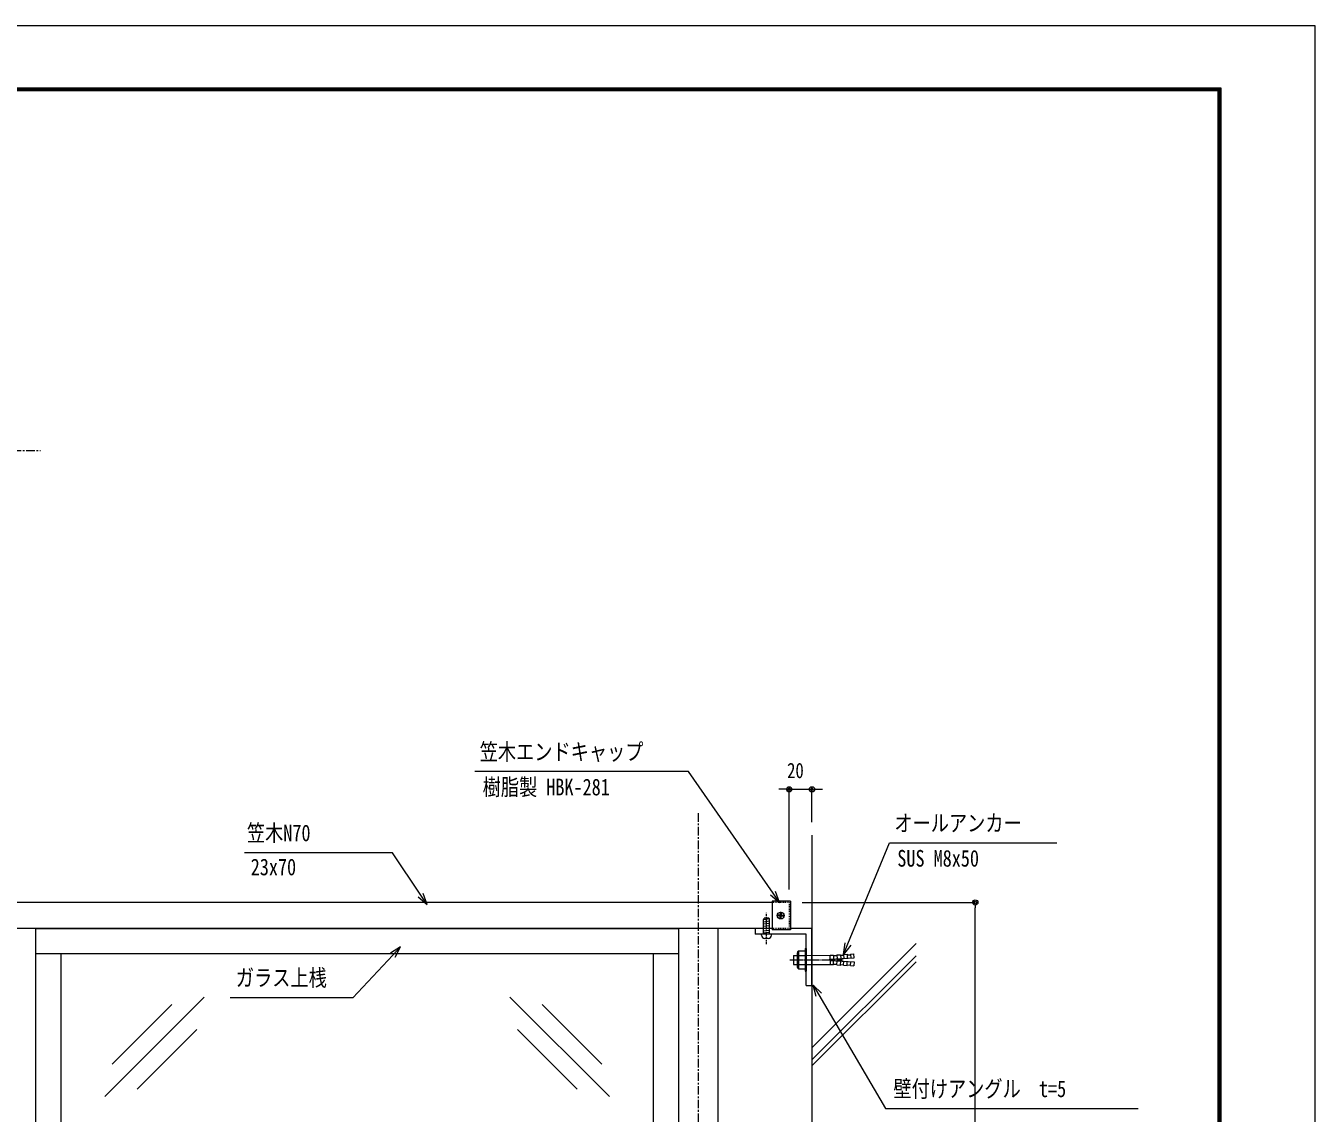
# Model space of a CAD drawing. Units: millimetres, scale not verified. Extents: x -3580 to 3580, y -1188 to 1188.
# Drawn here: x -1350 to -216, y 232 to 1188 of the extents above; entities that cross this region are included whole.
import ezdxf
from ezdxf.enums import TextEntityAlignment as Align

# ---------------------------------------------------------------- set-up
doc = ezdxf.new("R2010")
doc.units = ezdxf.units.MM
doc.header["$LTSCALE"] = 6
for name, pattern in [('USER1', [2, 1.25, -0.25, 0.25, -0.25]), ('USER3', [0.375, 0.25, -0.125]), ('USER5', [0.25, 0.125, -0.125]), ('USER6', [2.3, 2, -0.1, 0.1, -0.1])]:
    doc.linetypes.add(name, pattern=pattern)
for name, color, linetype, lineweight in [('0-0_0', 7, 'Continuous', 18), ('0-1_DEFPOINTS', 7, 'Continuous', 18), ('0-4_WAKU', 7, 'Continuous', 18), ('0-5_6_U+FF8A_U+FF6F_U+FF81_U+FF9D_U+FF78_U+FF9E', 4, 'Continuous', 18), ('0-6_51破線_U+FF71_U+FF99_U+FF90', 3, 'USER3', 18), ('0-7_2躯体線', 4, 'Continuous', 18), ('0-8_3中心線', 2, 'USER1', 18), ('0-A_1手摺寸法', 3, 'Continuous', 18), ('0-B_42_U+FF71_U+FF99_U+FF90部品', 6, 'Continuous', 18)]:
    doc.layers.add(name, color=color, linetype=linetype, lineweight=lineweight)
doc.styles.add('ＭＳ ゴシック', font='')
doc.styles.get('ＭＳ ゴシック').set_extended_font_data('MS Gothic')

msp = doc.modelspace()

# ---------------------------------------------------------------- linework, layer by layer
at = {"layer": '0-0_0', "lineweight": 9}
for p, q in [((-680.571, 516.603), (-682.871, 516.603)), ((-655.971, 516.603), (-653.671, 516.603)), ((-996.692, 415.179), (-1002.226, 423.509)), ((-686.834, 417.094), (-692.542, 425.305)), ((-514.718, 414.794), (-514.718, 412.494)), ((-630.46, 371.316), (-626.66, 380.566)), ((-657.38, 344.505), (-652.325, 335.876))]:
    msp.add_line(p, q, dxfattribs=at)
at = {"layer": '0-0_0'}
for p, q in [((-693.271, 417.094), (-1540.771, 417.094)), ((-677.271, 418.094), (-693.271, 418.094)), ((-693.271, 418.094), (-693.271, 393.094)), ((-677.271, 418.094), (-677.271, 393.094)), ((-693.271, 394.094), (-1540.771, 394.094)), ((-1340.771, 99.568), (-1340.771, 394.094)), ((-775.771, 394.094), (-775.771, 99.568)), ((-740.771, 99.568), (-740.771, 394.094)), ((-677.271, 393.094), (-693.271, 393.094))]:
    msp.add_line(p, q, dxfattribs=at)
at = {"layer": '0-0_0', "linetype": 'USER5'}
for p, q in [((-678.271, 417.094), (-693.271, 417.094)), ((-678.271, 417.094), (-678.271, 394.094)), ((-678.271, 394.094), (-693.271, 394.094))]:
    msp.add_line(p, q, dxfattribs=at)
at = {"layer": '0-0_0'}
for points in [[(-692.542, 425.305), (-766.825, 532.154), (-954.724, 532.154)], [(-626.66, 380.566), (-590.137, 469.481), (-442.967, 469.481)], [(-1002.226, 423.509), (-1027, 460.802), (-1157.179, 460.802)], [(-652.325, 335.876), (-593.725, 235.849), (-371.481, 235.849)]]:
    msp.add_lwpolyline(points, dxfattribs=at)
at = {"layer": '0-0_0', "lineweight": 9}
for points in [[(-1004.458, 422.026), (-996.692, 415.179), (-999.994, 424.992)], [(-694.742, 423.776), (-686.834, 417.094), (-690.342, 426.835)], [(-1019.958, 378.094), (-1026.804, 370.806), (-1061.995, 333.34), (-1169.692, 333.34)], [(-1024.851, 368.971), (-1019.958, 378.094), (-1028.757, 372.64)], [(-624.182, 379.548), (-630.46, 371.316), (-629.139, 381.584)], [(-654.637, 334.522), (-657.38, 344.505), (-650.013, 337.231)]]:
    msp.add_lwpolyline(points, dxfattribs=at)
for centre, radius in [((-678.271, 516.603), 2.3), ((-678.271, 516.603), 1.15), ((-658.271, 516.603), 2.3), ((-658.271, 516.603), 1.15), ((-514.718, 417.094), 2.3), ((-514.718, 417.094), 1.15)]:
    msp.add_circle(centre, radius, dxfattribs=at)
at = {"layer": '0-1_DEFPOINTS', "color": 5}
for p, q in [((-215.833, 1187.987), (-3579.833, 1187.987)), ((-215.833, -1188.013), (-215.833, 1187.987))]:
    msp.add_line(p, q, dxfattribs=at)
at = {"layer": '0-4_WAKU'}
for p, q in [((-298.633, 1133.187), (-3501.033, 1133.187)), ((-299.233, 1132.587), (-3500.433, 1132.587)), ((-299.833, 1131.987), (-3499.833, 1131.987)), ((-300.433, 1131.387), (-3499.233, 1131.387)), ((-301.033, 1130.787), (-3498.633, 1130.787)), ((-301.033, -1126.813), (-301.033, 1130.787)), ((-300.433, -1127.413), (-300.433, 1131.387)), ((-299.833, -1128.013), (-299.833, 1131.987)), ((-299.233, -1128.613), (-299.233, 1132.587)), ((-298.633, -1129.213), (-298.633, 1133.187))]:
    msp.add_line(p, q, dxfattribs=at)
at = {"layer": '0-5_6_U+FF8A_U+FF6F_U+FF81_U+FF9D_U+FF78_U+FF9E'}
for p, q in [((-685.771, 402.294), (-685.771, 408.894)), ((-695.414, 402.563), (-701.128, 401.893)), ((-695.414, 402.563), (-701.128, 401.893)), ((-695.414, 400.549), (-701.128, 399.879)), ((-695.414, 400.549), (-701.128, 399.879)), ((-695.414, 398.536), (-701.128, 397.865)), ((-695.414, 398.536), (-701.128, 397.865)), ((-700.771, 401.952), (-700.179, 403.38)), ((-700.771, 389.094), (-700.771, 401.952)), ((-696.363, 403.38), (-700.179, 403.38)), ((-695.771, 401.952), (-696.363, 403.38)), ((-695.771, 389.094), (-695.771, 401.952)), ((-682.471, 405.594), (-689.071, 405.594)), ((-686.646, 405.969), (-688.175, 405.969)), ((-688.175, 405.219), (-688.175, 405.969)), ((-686.646, 405.219), (-688.175, 405.219)), ((-686.146, 407.999), (-686.146, 406.469)), ((-686.146, 407.999), (-685.396, 407.999)), ((-686.146, 403.19), (-686.146, 404.719)), ((-686.146, 403.19), (-685.396, 403.19)), ((-685.396, 407.999), (-685.396, 406.469)), ((-685.396, 403.19), (-685.396, 404.719)), ((-684.896, 405.969), (-683.367, 405.969)), ((-684.896, 405.219), (-683.367, 405.219)), ((-683.367, 405.219), (-683.367, 405.969)), ((-702.557, 388.38), (-702.557, 388.809)), ((-694.271, 389.094), (-702.271, 389.094)), ((-695.414, 396.522), (-701.128, 395.852)), ((-695.414, 396.522), (-701.128, 395.852)), ((-695.414, 394.508), (-701.128, 393.838)), ((-695.414, 394.508), (-701.128, 393.838)), ((-695.414, 392.495), (-701.128, 391.824)), ((-695.414, 392.495), (-701.128, 391.824)), ((-695.414, 390.613), (-701.128, 389.942)), ((-695.414, 390.613), (-701.128, 389.942)), ((-696.842, 385.523), (-699.7, 385.523)), ((-693.985, 388.38), (-693.985, 388.809)), ((-1192.653, 333.907), (-1280.114, 246.446)), ((-923.889, 333.907), (-836.428, 246.446)), ((-1221.084, 327.353), (-1273.56, 274.877)), ((-895.458, 327.353), (-842.981, 274.877)), ((-1199.207, 305.476), (-1251.683, 253)), ((-917.335, 305.476), (-864.858, 253))]:
    msp.add_line(p, q, dxfattribs=at)
msp.add_circle((-685.771, 405.594), 3, dxfattribs=at)
for centre, radius, start, end in [((-686.646, 406.469), 0.5, 270, 0), ((-686.646, 404.719), 0.5, 0, 90), ((-684.896, 406.469), 0.5, 180, 270), ((-684.896, 404.719), 0.5, 90, 180), ((-702.271, 388.809), 0.286, 90, 180), ((-699.7, 388.38), 2.857, 180, 270), ((-696.842, 388.38), 2.857, 270, 0), ((-694.271, 388.809), 0.286, 0, 90)]:
    msp.add_arc(centre, radius, start, end, dxfattribs=at)
at = {"layer": '0-6_51破線_U+FF71_U+FF99_U+FF90'}
msp.add_line((-698.271, 380.533), (-698.271, 407.896), dxfattribs=at)
at = {"layer": '0-7_2躯体線'}
for p, q in [((-658.271, 476.326), (-658.271, -791.443)), ((-658.271, 289.299), (-566.682, 380.887)), ((-658.271, 278.69), (-566.682, 370.279)), ((-658.271, 273.396), (-566.682, 364.985))]:
    msp.add_line(p, q, dxfattribs=at)
at = {"layer": '0-8_3中心線'}
for p, q in [((-2129.15, 814.54), (-1336.66, 814.54)), ((-758.271, 495.594), (-758.271, -792.635))]:
    msp.add_line(p, q, dxfattribs=at)
at = {"layer": '0-8_3中心線', "linetype": 'USER6'}
msp.add_line((-677.654, 366.594), (-630.856, 366.594), dxfattribs=at)
at = {"layer": '0-A_1手摺寸法'}
for p, q in [((-682.871, 516.603), (-687.471, 516.603)), ((-678.271, 428.594), (-678.271, 516.603)), ((-678.271, 516.603), (-658.271, 516.603)), ((-658.271, 487.826), (-658.271, 516.603)), ((-653.671, 516.603), (-649.071, 516.603)), ((-666.771, 417.094), (-514.718, 417.094)), ((-514.718, -678.306), (-514.718, 412.494))]:
    msp.add_line(p, q, dxfattribs=at)
at = {"layer": '0-B_42_U+FF71_U+FF99_U+FF90部品'}
for p, q in [((-1340.771, 394.094), (-775.771, 394.094)), ((-693.271, 394.094), (-708.271, 394.094)), ((-708.271, 394.094), (-708.271, 389.094)), ((-663.271, 389.094), (-708.271, 389.094)), ((-658.271, 394.094), (-677.271, 394.094)), ((-663.271, 344.094), (-663.271, 389.094)), ((-658.271, 344.094), (-658.271, 394.094)), ((-670.256, 374.594), (-670.256, 358.594)), ((-670.256, 374.594), (-664.256, 374.594)), ((-664.256, 376.594), (-664.256, 356.594)), ((-664.256, 376.594), (-663.271, 376.594)), ((-663.271, 376.594), (-663.271, 356.594)), ((-1340.771, 372.094), (-775.771, 372.094)), ((-1318.771, 372.094), (-1318.771, 99.568)), ((-797.771, 372.094), (-797.771, 99.568)), ((-674.454, 370.594), (-671.256, 370.594)), ((-674.454, 370.594), (-674.454, 362.594)), ((-671.256, 372.594), (-671.256, 360.594)), ((-670.256, 370.594), (-664.256, 370.594)), ((-663.271, 370.575), (-642.44, 370.625)), ((-642.711, 367.094), (-621.256, 368.341)), ((-642.711, 366.094), (-642.711, 367.094)), ((-642.711, 366.094), (-621.256, 364.848)), ((-642.44, 370.625), (-639.445, 370.797)), ((-642.238, 367.13), (-642.44, 370.625)), ((-642.238, 366.059), (-642.44, 362.564)), ((-639.445, 370.797), (-639.244, 367.317)), ((-639.445, 362.392), (-639.244, 365.872)), ((-639.416, 370.298), (-636.421, 370.471)), ((-639.416, 362.891), (-636.421, 362.718)), ((-639.082, 370.318), (-636.421, 370.471)), ((-639.082, 362.871), (-636.421, 362.718)), ((-636.45, 370.97), (-633.455, 371.143)), ((-636.45, 370.97), (-636.249, 367.49)), ((-636.45, 362.219), (-636.249, 365.699)), ((-636.116, 370.989), (-633.121, 371.162)), ((-633.121, 371.162), (-632.92, 367.68)), ((-633.121, 362.027), (-632.92, 365.509)), ((-633.092, 370.663), (-630.431, 370.817)), ((-633.092, 370.663), (-630.516, 370.812)), ((-630.46, 371.316), (-627.465, 371.489)), ((-630.46, 371.316), (-630.259, 367.836)), ((-630.46, 361.873), (-630.259, 365.353)), ((-627.465, 371.489), (-627.264, 368.008)), ((-627.465, 361.7), (-627.264, 365.181)), ((-627.436, 370.989), (-624.441, 371.162)), ((-624.47, 371.661), (-621.458, 371.835)), ((-624.47, 371.661), (-624.269, 368.181)), ((-624.47, 361.528), (-624.269, 365.008)), ((-621.259, 368.383), (-621.458, 371.835)), ((-621.259, 364.806), (-621.458, 361.354)), ((-674.454, 362.594), (-671.256, 362.594)), ((-670.256, 362.594), (-664.256, 362.594)), ((-670.256, 358.594), (-664.256, 358.594)), ((-664.256, 356.594), (-663.271, 356.594)), ((-663.271, 362.594), (-642.209, 362.594)), ((-642.44, 362.564), (-639.445, 362.392)), ((-636.45, 362.219), (-633.455, 362.046)), ((-636.116, 362.2), (-633.121, 362.027)), ((-633.092, 362.526), (-630.431, 362.372)), ((-633.092, 362.526), (-630.516, 362.377)), ((-630.46, 361.873), (-627.465, 361.7)), ((-627.436, 362.2), (-624.441, 362.027)), ((-624.47, 361.528), (-621.458, 361.354)), ((-663.271, 344.094), (-658.271, 344.094))]:
    msp.add_line(p, q, dxfattribs=at)
for centre, radius, start, end in [((-668.756, 372.594), 2.5, 126.8699, 233.1301), ((-662.756, 366.594), 8.5, 151.92751, 208.07249), ((-668.756, 360.594), 2.5, 126.8699, 233.1301)]:
    msp.add_arc(centre, radius, start, end, dxfattribs=at)

# ---------------------------------------------------------------- texts
at = {"layer": '0-0_0', "style": 'ＭＳ ゴシック', "width": 0.8}
for s, p in [('笠木エンドキャップ', (-950.441, 537.857)), ('樹脂製 HBK-281', (-947.837, 506.873)), ('笠木N70', (-1155.106, 466.504)), ('オールアンカー', (-585.854, 475.184)), ('23x70', (-1151.733, 436.572)), ('SUS M8x50', (-583.251, 444.2)), ('ガラス上桟', (-1164.824, 339.172)), ('壁付けアングル\u3000t=5', (-586.702, 241.552))]:
    msp.add_text(s, height=14.66, dxfattribs=at).set_placement(p, align=Align.BOTTOM_LEFT)
at = {"layer": '0-A_1手摺寸法', "color": 7, "style": 'ＭＳ ゴシック', "width": 0.8}
msp.add_text('20', height=13.49, dxfattribs=at).set_placement((-680.187, 522.353), align=Align.BOTTOM_LEFT)

doc.saveas('drawing.dxf')
